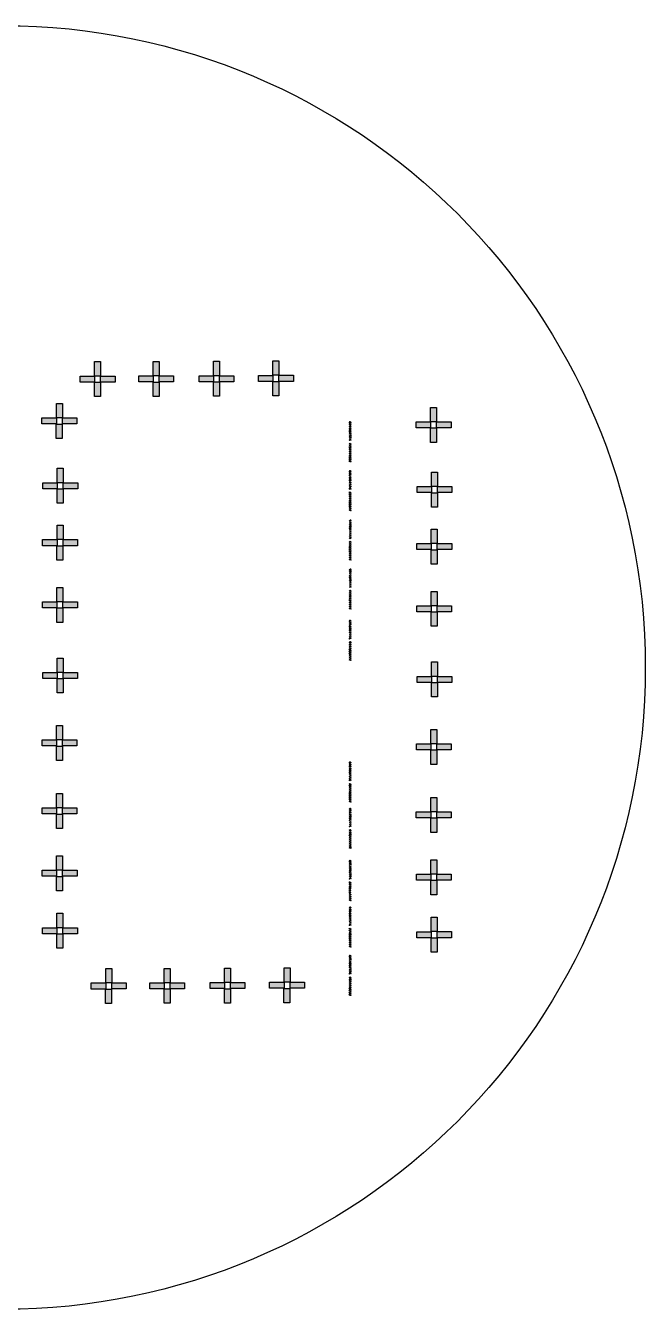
# Model space of a CAD drawing. Header units: inches. Extents: x 14.9 to 91.1, y 19.1 to 95.3.
# Drawn here: x 54.3 to 91.1, y 19.1 to 95.3 of the extents above; entities that cross this region are included whole.
import ezdxf

# ---------------------------------------------------------------- set-up
doc = ezdxf.new("R2010")
doc.units = ezdxf.units.IN
doc.header["$MEASUREMENT"] = 0

msp = doc.modelspace()

# ---------------------------------------------------------------- hatches: boundary and pattern name
h = msp.add_hatch(color=5)
h.dxf.hatch_style = 1
h.paths.add_polyline_path([(56.449, 72.875), (56.092, 72.875), (56.092, 72.019), (56.449, 72.019)])
h.paths.add_polyline_path([(57.305, 72.019), (56.449, 72.019), (56.449, 71.661), (57.305, 71.661)])
h.paths.add_polyline_path([(56.093, 72.018), (55.237, 72.018), (55.237, 71.66), (56.093, 71.66)])
h.paths.add_polyline_path([(56.447, 71.655), (56.09, 71.655), (56.09, 70.799), (56.447, 70.799)])
h.paths.add_polyline_path([(56.506, 69.032), (56.148, 69.032), (56.148, 68.176), (56.506, 68.176)])
h.paths.add_polyline_path([(56.149, 68.175), (55.293, 68.175), (55.293, 67.817), (56.149, 67.817)])
h.paths.add_polyline_path([(56.503, 67.812), (56.146, 67.812), (56.146, 66.956), (56.503, 66.956)])
h.paths.add_polyline_path([(57.361, 68.176), (56.505, 68.176), (56.505, 67.818), (57.361, 67.818)])
h.paths.add_polyline_path([(56.488, 65.65), (56.131, 65.65), (56.131, 64.794), (56.488, 64.794)])
h.paths.add_polyline_path([(56.132, 64.793), (55.276, 64.793), (55.276, 64.435), (56.132, 64.435)])
h.paths.add_polyline_path([(56.486, 64.429), (56.128, 64.429), (56.128, 63.574), (56.486, 63.574)])
h.paths.add_polyline_path([(57.344, 64.794), (56.488, 64.794), (56.488, 64.436), (57.344, 64.436)])
h.paths.add_polyline_path([(56.484, 61.958), (56.127, 61.958), (56.127, 61.102), (56.484, 61.102)])
h.paths.add_polyline_path([(56.128, 61.101), (55.272, 61.101), (55.272, 60.744), (56.128, 60.744)])
h.paths.add_polyline_path([(56.482, 60.738), (56.124, 60.738), (56.124, 59.882), (56.482, 59.882)])
h.paths.add_polyline_path([(57.34, 61.102), (56.484, 61.102), (56.484, 60.745), (57.34, 60.745)])
h.paths.add_polyline_path([(56.499, 57.767), (56.142, 57.767), (56.142, 56.911), (56.499, 56.911)])
h.paths.add_polyline_path([(56.143, 56.91), (55.287, 56.91), (55.287, 56.553), (56.143, 56.553)])
h.paths.add_polyline_path([(56.497, 56.547), (56.139, 56.547), (56.139, 55.691), (56.497, 55.691)])
h.paths.add_polyline_path([(57.355, 56.911), (56.499, 56.911), (56.499, 56.554), (57.355, 56.554)])
h.paths.add_polyline_path([(56.458, 53.763), (56.101, 53.763), (56.101, 52.907), (56.458, 52.907)])
h.paths.add_polyline_path([(56.102, 52.906), (55.246, 52.906), (55.246, 52.549), (56.102, 52.549)])
h.paths.add_polyline_path([(56.456, 52.543), (56.098, 52.543), (56.098, 51.687), (56.456, 51.687)])
h.paths.add_polyline_path([(57.314, 52.907), (56.458, 52.907), (56.458, 52.55), (57.314, 52.55)])
h.paths.add_polyline_path([(56.457, 49.725), (56.099, 49.725), (56.099, 48.869), (56.457, 48.869)])
h.paths.add_polyline_path([(56.101, 48.868), (55.245, 48.868), (55.245, 48.51), (56.101, 48.51)])
h.paths.add_polyline_path([(56.455, 48.505), (56.097, 48.505), (56.097, 47.649), (56.455, 47.649)])
h.paths.add_polyline_path([(57.312, 48.869), (56.457, 48.869), (56.457, 48.512), (57.312, 48.512)])
h.paths.add_polyline_path([(56.464, 46.027), (56.106, 46.027), (56.106, 45.171), (56.464, 45.171)])
h.paths.add_polyline_path([(56.107, 45.17), (55.252, 45.17), (55.252, 44.812), (56.107, 44.812)])
h.paths.add_polyline_path([(56.461, 44.807), (56.104, 44.807), (56.104, 43.951), (56.461, 43.951)])
h.paths.add_polyline_path([(57.319, 45.171), (56.463, 45.171), (56.463, 44.813), (57.319, 44.813)])
h.paths.add_polyline_path([(56.484, 42.612), (56.127, 42.612), (56.127, 41.756), (56.484, 41.756)])
h.paths.add_polyline_path([(56.128, 41.755), (55.272, 41.755), (55.272, 41.398), (56.128, 41.398)])
h.paths.add_polyline_path([(56.482, 41.392), (56.125, 41.392), (56.125, 40.536), (56.482, 40.536)])
h.paths.add_polyline_path([(57.34, 41.756), (56.484, 41.756), (56.484, 41.399), (57.34, 41.399)])
h.paths.add_polyline_path([(59.377, 39.334), (59.02, 39.334), (59.02, 38.478), (59.377, 38.478)])
h.paths.add_polyline_path([(59.021, 38.477), (58.165, 38.477), (58.165, 38.119), (59.021, 38.119)])
h.paths.add_polyline_path([(59.375, 38.114), (59.017, 38.114), (59.017, 37.258), (59.375, 37.258)])
h.paths.add_polyline_path([(60.232, 38.478), (59.377, 38.478), (59.377, 38.121), (60.232, 38.121)])
h.paths.add_polyline_path([(62.853, 39.345), (62.496, 39.345), (62.496, 38.49), (62.853, 38.49)])
h.paths.add_polyline_path([(62.497, 38.488), (61.641, 38.488), (61.641, 38.131), (62.497, 38.131)])
h.paths.add_polyline_path([(62.851, 38.125), (62.493, 38.125), (62.493, 37.269), (62.851, 37.269)])
h.paths.add_polyline_path([(63.709, 38.489), (62.853, 38.489), (62.853, 38.132), (63.709, 38.132)])
h.paths.add_polyline_path([(66.435, 39.356), (66.078, 39.356), (66.078, 38.5), (66.435, 38.5)])
h.paths.add_polyline_path([(66.433, 38.136), (66.075, 38.136), (66.075, 37.28), (66.433, 37.28)])
h.paths.add_polyline_path([(67.291, 38.5), (66.435, 38.5), (66.435, 38.143), (67.291, 38.143)])
h.paths.add_polyline_path([(66.079, 38.499), (65.223, 38.499), (65.223, 38.142), (66.079, 38.142)])
h.paths.add_polyline_path([(69.964, 39.378), (69.607, 39.378), (69.607, 38.522), (69.964, 38.522)])
h.paths.add_polyline_path([(69.608, 38.521), (68.752, 38.521), (68.752, 38.164), (69.608, 38.164)])
h.paths.add_polyline_path([(69.962, 38.158), (69.604, 38.158), (69.604, 37.302), (69.962, 37.302)])
h.paths.add_polyline_path([(70.82, 38.522), (69.964, 38.522), (69.964, 38.165), (70.82, 38.165)])
h.paths.add_polyline_path([(78.701, 42.379), (78.344, 42.379), (78.344, 41.523), (78.701, 41.523)])
h.paths.add_polyline_path([(78.345, 41.522), (77.489, 41.522), (77.489, 41.165), (78.345, 41.165)])
h.paths.add_polyline_path([(78.699, 41.159), (78.342, 41.159), (78.342, 40.303), (78.699, 40.303)])
h.paths.add_polyline_path([(79.557, 41.523), (78.701, 41.523), (78.701, 41.166), (79.557, 41.166)])
h.paths.add_polyline_path([(78.681, 45.794), (78.323, 45.794), (78.323, 44.938), (78.681, 44.938)])
h.paths.add_polyline_path([(78.678, 44.574), (78.321, 44.574), (78.321, 43.718), (78.678, 43.718)])
h.paths.add_polyline_path([(79.536, 44.938), (78.68, 44.938), (78.68, 44.581), (79.536, 44.581)])
h.paths.add_polyline_path([(78.324, 44.937), (77.469, 44.937), (77.469, 44.579), (78.324, 44.579)])
h.paths.add_polyline_path([(78.674, 49.492), (78.316, 49.492), (78.316, 48.636), (78.674, 48.636)])
h.paths.add_polyline_path([(78.672, 48.272), (78.314, 48.272), (78.314, 47.416), (78.672, 47.416)])
h.paths.add_polyline_path([(78.318, 48.635), (77.462, 48.635), (77.462, 48.278), (78.318, 48.278)])
h.paths.add_polyline_path([(79.529, 48.636), (78.674, 48.636), (78.674, 48.279), (79.529, 48.279)])
h.paths.add_polyline_path([(78.675, 53.53), (78.318, 53.53), (78.318, 52.674), (78.675, 52.674)])
h.paths.add_polyline_path([(78.673, 52.31), (78.315, 52.31), (78.315, 51.454), (78.673, 51.454)])
h.paths.add_polyline_path([(78.319, 52.673), (77.463, 52.673), (77.463, 52.316), (78.319, 52.316)])
h.paths.add_polyline_path([(79.531, 52.674), (78.675, 52.674), (78.675, 52.317), (79.531, 52.317)])
h.paths.add_polyline_path([(78.716, 57.534), (78.359, 57.534), (78.359, 56.678), (78.716, 56.678)])
h.paths.add_polyline_path([(78.714, 56.314), (78.356, 56.314), (78.356, 55.458), (78.714, 55.458)])
h.paths.add_polyline_path([(78.36, 56.677), (77.504, 56.677), (77.504, 56.32), (78.36, 56.32)])
h.paths.add_polyline_path([(79.572, 56.678), (78.716, 56.678), (78.716, 56.321), (79.572, 56.321)])
h.paths.add_polyline_path([(78.701, 61.725), (78.344, 61.725), (78.344, 60.869), (78.701, 60.869)])
h.paths.add_polyline_path([(78.699, 60.505), (78.341, 60.505), (78.341, 59.649), (78.699, 59.649)])
h.paths.add_polyline_path([(78.345, 60.868), (77.489, 60.868), (77.489, 60.511), (78.345, 60.511)])
h.paths.add_polyline_path([(79.557, 60.869), (78.701, 60.869), (78.701, 60.512), (79.557, 60.512)])
h.paths.add_polyline_path([(78.705, 65.417), (78.348, 65.417), (78.348, 64.561), (78.705, 64.561)])
h.paths.add_polyline_path([(78.703, 64.197), (78.345, 64.197), (78.345, 63.341), (78.703, 63.341)])
h.paths.add_polyline_path([(78.349, 64.56), (77.493, 64.56), (77.493, 64.202), (78.349, 64.202)])
h.paths.add_polyline_path([(79.561, 64.561), (78.705, 64.561), (78.705, 64.203), (79.561, 64.203)])
h.paths.add_polyline_path([(78.723, 68.799), (78.365, 68.799), (78.365, 67.943), (78.723, 67.943)])
h.paths.add_polyline_path([(78.366, 67.942), (77.51, 67.942), (77.51, 67.584), (78.366, 67.584)])
h.paths.add_polyline_path([(78.72, 67.579), (78.363, 67.579), (78.363, 66.723), (78.72, 66.723)])
h.paths.add_polyline_path([(79.578, 67.943), (78.722, 67.943), (78.722, 67.585), (79.578, 67.585)])
h.paths.add_polyline_path([(78.666, 72.642), (78.309, 72.642), (78.309, 71.786), (78.666, 71.786)])
h.paths.add_polyline_path([(78.31, 71.785), (77.454, 71.785), (77.454, 71.427), (78.31, 71.427)])
h.paths.add_polyline_path([(78.664, 71.422), (78.307, 71.422), (78.307, 70.566), (78.664, 70.566)])
h.paths.add_polyline_path([(79.522, 71.786), (78.666, 71.786), (78.666, 71.429), (79.522, 71.429)])
h.paths.add_polyline_path([(69.309, 75.404), (68.952, 75.404), (68.952, 74.548), (69.309, 74.548)])
h.paths.add_polyline_path([(68.953, 74.547), (68.097, 74.547), (68.097, 74.189), (68.953, 74.189)])
h.paths.add_polyline_path([(69.307, 74.184), (68.949, 74.184), (68.949, 73.328), (69.307, 73.328)])
h.paths.add_polyline_path([(70.165, 74.548), (69.309, 74.548), (69.309, 74.191), (70.165, 74.191)])
h.paths.add_polyline_path([(65.78, 75.382), (65.423, 75.382), (65.423, 74.526), (65.78, 74.526)])
h.paths.add_polyline_path([(65.424, 74.525), (64.568, 74.525), (64.568, 74.167), (65.424, 74.167)])
h.paths.add_polyline_path([(65.778, 74.162), (65.42, 74.162), (65.42, 73.306), (65.778, 73.306)])
h.paths.add_polyline_path([(66.636, 74.526), (65.78, 74.526), (65.78, 74.169), (66.636, 74.169)])
h.paths.add_polyline_path([(62.198, 75.371), (61.841, 75.371), (61.841, 74.515), (62.198, 74.515)])
h.paths.add_polyline_path([(61.842, 74.514), (60.986, 74.514), (60.986, 74.157), (61.842, 74.157)])
h.paths.add_polyline_path([(62.196, 74.151), (61.838, 74.151), (61.838, 73.295), (62.196, 73.295)])
h.paths.add_polyline_path([(63.054, 74.515), (62.198, 74.515), (62.198, 74.158), (63.054, 74.158)])
h.paths.add_polyline_path([(58.722, 75.36), (58.365, 75.36), (58.365, 74.504), (58.722, 74.504)])
h.paths.add_polyline_path([(58.366, 74.503), (57.51, 74.503), (57.51, 74.145), (58.366, 74.145)])
h.paths.add_polyline_path([(58.72, 74.14), (58.362, 74.14), (58.362, 73.284), (58.72, 73.284)])
h.paths.add_polyline_path([(59.578, 74.504), (58.722, 74.504), (58.722, 74.146), (59.578, 74.146)])

# ---------------------------------------------------------------- linework, layer by layer
for points in [[(58.365, 75.36), (58.722, 75.36), (58.722, 74.504), (58.365, 74.504)], [(61.841, 75.371), (62.198, 75.371), (62.198, 74.515), (61.841, 74.515)], [(65.423, 75.382), (65.78, 75.382), (65.78, 74.526), (65.423, 74.526)], [(68.952, 75.404), (69.309, 75.404), (69.309, 74.548), (68.952, 74.548)], [(57.51, 74.145), (57.51, 74.503), (58.366, 74.503), (58.366, 74.145)], [(58.362, 74.14), (58.72, 74.14), (58.72, 73.284), (58.362, 73.284)], [(58.722, 74.146), (58.722, 74.504), (59.578, 74.504), (59.578, 74.146)], [(60.986, 74.157), (60.986, 74.514), (61.842, 74.514), (61.842, 74.157)], [(61.838, 74.151), (62.196, 74.151), (62.196, 73.295), (61.838, 73.295)], [(62.198, 74.158), (62.198, 74.515), (63.054, 74.515), (63.054, 74.158)], [(64.568, 74.167), (64.568, 74.525), (65.424, 74.525), (65.424, 74.167)], [(65.42, 74.162), (65.778, 74.162), (65.778, 73.306), (65.42, 73.306)], [(65.78, 74.169), (65.78, 74.526), (66.636, 74.526), (66.636, 74.169)], [(68.097, 74.189), (68.097, 74.547), (68.953, 74.547), (68.953, 74.189)], [(68.949, 74.184), (69.307, 74.184), (69.307, 73.328), (68.949, 73.328)], [(69.309, 74.191), (69.309, 74.548), (70.165, 74.548), (70.165, 74.191)], [(56.092, 72.875), (56.449, 72.875), (56.449, 72.019), (56.092, 72.019)], [(78.309, 72.642), (78.666, 72.642), (78.666, 71.786), (78.309, 71.786)], [(55.237, 71.66), (55.237, 72.018), (56.093, 72.018), (56.093, 71.66)], [(56.09, 71.655), (56.447, 71.655), (56.447, 70.799), (56.09, 70.799)], [(56.449, 71.661), (56.449, 72.019), (57.305, 72.019), (57.305, 71.661)], [(73.477, 71.73), (73.54, 71.798), (73.56, 71.779), (73.497, 71.711)], [(73.48, 71.621), (73.543, 71.688), (73.563, 71.67), (73.5, 71.602)], [(73.54, 71.798), (73.586, 71.754), (73.568, 71.735), (73.522, 71.778)], [(73.543, 71.688), (73.589, 71.645), (73.571, 71.625), (73.525, 71.669)], [(77.454, 71.427), (77.454, 71.785), (78.31, 71.785), (78.31, 71.427)], [(78.666, 71.429), (78.666, 71.786), (79.522, 71.786), (79.522, 71.429)], [(73.478, 71.388), (73.541, 71.456), (73.561, 71.437), (73.498, 71.369)], [(73.479, 71.282), (73.543, 71.349), (73.563, 71.331), (73.499, 71.263)], [(73.479, 71.282), (73.543, 71.349), (73.563, 71.331), (73.499, 71.263)], [(73.48, 71.179), (73.543, 71.246), (73.563, 71.228), (73.5, 71.16)], [(73.48, 71.067), (73.543, 71.135), (73.563, 71.116), (73.5, 71.049)], [(73.481, 71.511), (73.544, 71.579), (73.564, 71.56), (73.501, 71.493)], [(73.484, 70.94), (73.547, 71.008), (73.567, 70.989), (73.504, 70.922)], [(73.485, 70.82), (73.548, 70.888), (73.568, 70.869), (73.505, 70.801)], [(73.541, 71.456), (73.588, 71.412), (73.569, 71.393), (73.523, 71.436)], [(73.543, 71.349), (73.589, 71.306), (73.571, 71.286), (73.524, 71.33)], [(73.543, 71.246), (73.59, 71.203), (73.571, 71.183), (73.525, 71.227)], [(73.543, 71.135), (73.589, 71.092), (73.571, 71.072), (73.525, 71.116)], [(73.544, 71.579), (73.591, 71.536), (73.572, 71.516), (73.526, 71.559)], [(73.547, 71.008), (73.594, 70.965), (73.575, 70.945), (73.529, 70.989)], [(73.548, 70.888), (73.595, 70.844), (73.576, 70.825), (73.53, 70.868)], [(78.307, 71.422), (78.664, 71.422), (78.664, 70.566), (78.307, 70.566)], [(73.474, 70.14), (73.519, 70.188), (73.539, 70.169), (73.494, 70.121)], [(73.479, 70.479), (73.524, 70.527), (73.544, 70.508), (73.499, 70.46)], [(73.479, 70.363), (73.524, 70.411), (73.544, 70.393), (73.499, 70.345)], [(73.479, 70.253), (73.524, 70.301), (73.544, 70.283), (73.499, 70.234)], [(73.48, 70.699), (73.543, 70.767), (73.563, 70.748), (73.5, 70.681)], [(73.519, 70.188), (73.586, 70.125), (73.568, 70.106), (73.501, 70.168)], [(73.524, 70.301), (73.59, 70.239), (73.572, 70.219), (73.505, 70.282)], [(73.524, 70.527), (73.591, 70.465), (73.572, 70.445), (73.506, 70.507)], [(73.524, 70.411), (73.591, 70.349), (73.573, 70.329), (73.506, 70.392)], [(73.543, 70.767), (73.589, 70.724), (73.571, 70.704), (73.525, 70.747)], [(73.474, 70.023), (73.519, 70.071), (73.539, 70.052), (73.494, 70.004)], [(73.474, 69.905), (73.519, 69.953), (73.539, 69.935), (73.494, 69.887)], [(73.476, 69.79), (73.521, 69.838), (73.541, 69.819), (73.496, 69.771)], [(73.476, 69.674), (73.521, 69.722), (73.541, 69.703), (73.496, 69.655)], [(73.477, 69.44), (73.522, 69.488), (73.542, 69.469), (73.497, 69.421)], [(73.478, 69.557), (73.523, 69.605), (73.543, 69.586), (73.498, 69.538)], [(73.519, 70.071), (73.586, 70.008), (73.568, 69.989), (73.501, 70.051)], [(73.519, 69.953), (73.586, 69.891), (73.567, 69.872), (73.501, 69.934)], [(73.521, 69.838), (73.588, 69.775), (73.57, 69.756), (73.503, 69.818)], [(73.521, 69.722), (73.588, 69.659), (73.57, 69.64), (73.503, 69.702)], [(73.523, 69.605), (73.589, 69.543), (73.571, 69.523), (73.504, 69.586)], [(73.522, 69.488), (73.589, 69.425), (73.57, 69.406), (73.504, 69.468)], [(56.148, 69.032), (56.506, 69.032), (56.506, 68.176), (56.148, 68.176)], [(73.477, 68.825), (73.54, 68.893), (73.56, 68.875), (73.497, 68.807)], [(73.48, 68.716), (73.543, 68.784), (73.563, 68.765), (73.5, 68.698)], [(73.481, 68.607), (73.544, 68.675), (73.564, 68.656), (73.501, 68.588)], [(73.54, 68.893), (73.587, 68.85), (73.568, 68.83), (73.522, 68.874)], [(73.543, 68.784), (73.59, 68.741), (73.571, 68.721), (73.525, 68.764)], [(73.544, 68.675), (73.591, 68.631), (73.572, 68.612), (73.526, 68.655)], [(78.365, 68.799), (78.723, 68.799), (78.723, 67.943), (78.365, 67.943)], [(55.293, 67.817), (55.293, 68.175), (56.149, 68.175), (56.149, 67.817)], [(56.505, 67.818), (56.505, 68.176), (57.361, 68.176), (57.361, 67.818)], [(73.478, 68.483), (73.541, 68.551), (73.561, 68.533), (73.498, 68.465)], [(73.479, 68.377), (73.543, 68.445), (73.563, 68.426), (73.499, 68.359)], [(73.479, 68.377), (73.543, 68.445), (73.563, 68.426), (73.499, 68.359)], [(73.48, 68.274), (73.544, 68.342), (73.564, 68.323), (73.5, 68.256)], [(73.48, 68.163), (73.543, 68.231), (73.563, 68.212), (73.5, 68.144)], [(73.48, 67.795), (73.543, 67.863), (73.563, 67.844), (73.5, 67.776)], [(73.484, 68.036), (73.547, 68.104), (73.567, 68.085), (73.504, 68.017)], [(73.485, 67.916), (73.549, 67.984), (73.569, 67.965), (73.505, 67.897)], [(73.541, 68.551), (73.588, 68.508), (73.569, 68.488), (73.523, 68.532)], [(73.543, 68.445), (73.589, 68.402), (73.571, 68.382), (73.524, 68.425)], [(73.544, 68.342), (73.59, 68.299), (73.572, 68.279), (73.525, 68.322)], [(73.543, 68.231), (73.59, 68.187), (73.571, 68.168), (73.525, 68.211)], [(73.543, 67.863), (73.59, 67.819), (73.571, 67.8), (73.525, 67.843)], [(73.547, 68.104), (73.594, 68.06), (73.575, 68.041), (73.529, 68.084)], [(73.549, 67.984), (73.595, 67.94), (73.577, 67.921), (73.53, 67.964)], [(77.51, 67.584), (77.51, 67.942), (78.366, 67.942), (78.366, 67.584)], [(78.722, 67.585), (78.722, 67.943), (79.578, 67.943), (79.578, 67.585)], [(56.146, 67.812), (56.503, 67.812), (56.503, 66.956), (56.146, 66.956)], [(73.474, 67.235), (73.52, 67.283), (73.539, 67.265), (73.494, 67.217)], [(73.475, 67.118), (73.52, 67.166), (73.54, 67.148), (73.495, 67.1)], [(73.479, 67.575), (73.524, 67.623), (73.544, 67.604), (73.499, 67.556)], [(73.479, 67.459), (73.524, 67.507), (73.544, 67.488), (73.499, 67.44)], [(73.479, 67.349), (73.524, 67.397), (73.544, 67.378), (73.499, 67.33)], [(73.52, 67.283), (73.586, 67.221), (73.568, 67.202), (73.501, 67.264)], [(73.52, 67.166), (73.586, 67.104), (73.568, 67.084), (73.501, 67.147)], [(73.524, 67.623), (73.591, 67.56), (73.573, 67.541), (73.506, 67.603)], [(73.524, 67.507), (73.591, 67.445), (73.573, 67.425), (73.506, 67.487)], [(73.524, 67.397), (73.591, 67.335), (73.572, 67.315), (73.506, 67.377)], [(78.363, 67.579), (78.72, 67.579), (78.72, 66.723), (78.363, 66.723)], [(73.474, 67.001), (73.519, 67.049), (73.539, 67.03), (73.494, 66.982)], [(73.476, 66.885), (73.521, 66.933), (73.541, 66.915), (73.496, 66.867)], [(73.477, 66.769), (73.522, 66.817), (73.542, 66.799), (73.497, 66.751)], [(73.477, 66.535), (73.522, 66.584), (73.542, 66.565), (73.497, 66.517)], [(73.478, 66.653), (73.523, 66.701), (73.543, 66.682), (73.498, 66.634)], [(73.519, 67.049), (73.586, 66.987), (73.567, 66.967), (73.501, 67.03)], [(73.521, 66.933), (73.588, 66.871), (73.57, 66.851), (73.503, 66.914)], [(73.522, 66.817), (73.588, 66.755), (73.57, 66.735), (73.503, 66.798)], [(73.523, 66.701), (73.589, 66.638), (73.571, 66.619), (73.504, 66.681)], [(73.522, 66.584), (73.589, 66.521), (73.571, 66.502), (73.504, 66.564)], [(56.131, 65.65), (56.488, 65.65), (56.488, 64.794), (56.131, 64.794)], [(73.482, 65.9), (73.545, 65.968), (73.565, 65.949), (73.502, 65.881)], [(73.483, 65.558), (73.546, 65.626), (73.566, 65.607), (73.503, 65.539)], [(73.485, 65.791), (73.548, 65.859), (73.568, 65.84), (73.505, 65.772)], [(73.486, 65.681), (73.549, 65.749), (73.569, 65.731), (73.506, 65.663)], [(73.545, 65.968), (73.591, 65.924), (73.573, 65.905), (73.527, 65.948)], [(73.546, 65.626), (73.593, 65.582), (73.574, 65.563), (73.528, 65.606)], [(73.548, 65.859), (73.594, 65.815), (73.576, 65.796), (73.53, 65.839)], [(73.549, 65.749), (73.596, 65.706), (73.577, 65.686), (73.531, 65.73)], [(55.276, 64.435), (55.276, 64.793), (56.132, 64.793), (56.132, 64.435)], [(56.488, 64.436), (56.488, 64.794), (57.344, 64.794), (57.344, 64.436)], [(73.484, 65.452), (73.548, 65.52), (73.568, 65.501), (73.504, 65.433)], [(73.484, 65.452), (73.548, 65.52), (73.568, 65.501), (73.504, 65.433)], [(73.485, 65.349), (73.548, 65.417), (73.568, 65.398), (73.505, 65.33)], [(73.485, 65.238), (73.548, 65.305), (73.568, 65.287), (73.505, 65.219)], [(73.485, 64.869), (73.548, 64.937), (73.568, 64.919), (73.505, 64.851)], [(73.489, 65.111), (73.552, 65.178), (73.572, 65.16), (73.509, 65.092)], [(73.49, 64.99), (73.553, 65.058), (73.573, 65.04), (73.51, 64.972)], [(73.548, 65.52), (73.594, 65.476), (73.576, 65.457), (73.529, 65.5)], [(73.548, 65.417), (73.595, 65.373), (73.577, 65.354), (73.53, 65.397)], [(73.548, 65.305), (73.594, 65.262), (73.576, 65.242), (73.53, 65.286)], [(73.548, 64.937), (73.594, 64.894), (73.576, 64.874), (73.53, 64.918)], [(73.552, 65.178), (73.599, 65.135), (73.58, 65.115), (73.534, 65.159)], [(73.553, 65.058), (73.6, 65.015), (73.582, 64.995), (73.535, 65.039)], [(78.348, 65.417), (78.705, 65.417), (78.705, 64.561), (78.348, 64.561)], [(56.128, 64.429), (56.486, 64.429), (56.486, 63.574), (56.128, 63.574)], [(73.479, 64.31), (73.524, 64.358), (73.544, 64.339), (73.499, 64.291)], [(73.479, 64.193), (73.524, 64.241), (73.544, 64.222), (73.499, 64.174)], [(73.479, 64.076), (73.524, 64.124), (73.544, 64.105), (73.499, 64.057)], [(73.484, 64.649), (73.529, 64.697), (73.549, 64.679), (73.504, 64.631)], [(73.484, 64.534), (73.529, 64.582), (73.549, 64.563), (73.504, 64.515)], [(73.484, 64.423), (73.529, 64.472), (73.549, 64.453), (73.504, 64.405)], [(73.524, 64.358), (73.591, 64.296), (73.573, 64.276), (73.506, 64.339)], [(73.524, 64.241), (73.591, 64.179), (73.573, 64.159), (73.506, 64.221)], [(73.524, 64.124), (73.591, 64.061), (73.572, 64.042), (73.506, 64.104)], [(73.529, 64.472), (73.595, 64.409), (73.577, 64.39), (73.51, 64.452)], [(73.529, 64.697), (73.596, 64.635), (73.577, 64.615), (73.511, 64.678)], [(73.529, 64.582), (73.596, 64.519), (73.578, 64.5), (73.511, 64.562)], [(77.493, 64.202), (77.493, 64.56), (78.349, 64.56), (78.349, 64.202)], [(78.345, 64.197), (78.703, 64.197), (78.703, 63.341), (78.345, 63.341)], [(78.705, 64.203), (78.705, 64.561), (79.561, 64.561), (79.561, 64.203)], [(73.481, 63.96), (73.526, 64.008), (73.546, 63.989), (73.501, 63.941)], [(73.481, 63.844), (73.527, 63.892), (73.546, 63.873), (73.501, 63.825)], [(73.482, 63.61), (73.527, 63.658), (73.547, 63.639), (73.502, 63.591)], [(73.483, 63.727), (73.528, 63.775), (73.548, 63.757), (73.503, 63.709)], [(73.526, 64.008), (73.593, 63.946), (73.575, 63.926), (73.508, 63.988)], [(73.527, 63.892), (73.593, 63.83), (73.575, 63.81), (73.508, 63.872)], [(73.528, 63.775), (73.594, 63.713), (73.576, 63.693), (73.509, 63.756)], [(73.527, 63.658), (73.594, 63.596), (73.575, 63.576), (73.509, 63.639)], [(73.482, 62.996), (73.545, 63.064), (73.565, 63.045), (73.502, 62.977)], [(73.483, 62.654), (73.546, 62.722), (73.566, 62.703), (73.503, 62.635)], [(73.484, 62.547), (73.548, 62.615), (73.568, 62.597), (73.504, 62.529)], [(73.484, 62.547), (73.548, 62.615), (73.568, 62.597), (73.504, 62.529)], [(73.485, 62.886), (73.548, 62.954), (73.568, 62.936), (73.505, 62.868)], [(73.485, 62.445), (73.549, 62.512), (73.569, 62.494), (73.505, 62.426)], [(73.486, 62.777), (73.549, 62.845), (73.569, 62.826), (73.506, 62.758)], [(73.545, 63.064), (73.592, 63.02), (73.573, 63.001), (73.527, 63.044)], [(73.546, 62.722), (73.593, 62.678), (73.574, 62.659), (73.528, 62.702)], [(73.548, 62.615), (73.594, 62.572), (73.576, 62.552), (73.529, 62.596)], [(73.548, 62.954), (73.595, 62.911), (73.576, 62.891), (73.53, 62.935)], [(73.549, 62.512), (73.595, 62.469), (73.577, 62.449), (73.53, 62.493)], [(73.549, 62.845), (73.596, 62.801), (73.577, 62.782), (73.531, 62.825)], [(56.127, 61.958), (56.484, 61.958), (56.484, 61.102), (56.127, 61.102)], [(73.484, 61.745), (73.529, 61.793), (73.549, 61.774), (73.504, 61.726)], [(73.485, 62.333), (73.548, 62.401), (73.568, 62.382), (73.505, 62.315)], [(73.485, 61.965), (73.548, 62.033), (73.568, 62.014), (73.505, 61.946)], [(73.489, 62.206), (73.552, 62.274), (73.572, 62.255), (73.509, 62.188)], [(73.49, 62.086), (73.554, 62.154), (73.574, 62.135), (73.51, 62.067)], [(73.529, 61.793), (73.596, 61.731), (73.578, 61.711), (73.511, 61.773)], [(73.548, 62.401), (73.595, 62.358), (73.576, 62.338), (73.53, 62.382)], [(73.548, 62.033), (73.595, 61.989), (73.576, 61.97), (73.53, 62.013)], [(73.552, 62.274), (73.599, 62.231), (73.58, 62.211), (73.534, 62.254)], [(73.554, 62.154), (73.6, 62.11), (73.582, 62.091), (73.535, 62.134)], [(78.344, 61.725), (78.701, 61.725), (78.701, 60.869), (78.344, 60.869)], [(55.272, 60.744), (55.272, 61.101), (56.128, 61.101), (56.128, 60.744)], [(56.484, 60.745), (56.484, 61.102), (57.34, 61.102), (57.34, 60.745)], [(73.479, 61.171), (73.524, 61.219), (73.544, 61.201), (73.499, 61.153)], [(73.48, 61.406), (73.525, 61.454), (73.544, 61.435), (73.499, 61.387)], [(73.48, 61.289), (73.525, 61.337), (73.545, 61.318), (73.5, 61.27)], [(73.481, 61.056), (73.526, 61.104), (73.546, 61.085), (73.501, 61.037)], [(73.482, 60.94), (73.527, 60.988), (73.547, 60.969), (73.502, 60.921)], [(73.484, 61.629), (73.529, 61.677), (73.549, 61.659), (73.504, 61.611)], [(73.484, 61.519), (73.529, 61.567), (73.549, 61.549), (73.504, 61.5)], [(73.525, 61.454), (73.591, 61.391), (73.573, 61.372), (73.506, 61.434)], [(73.525, 61.337), (73.591, 61.274), (73.573, 61.255), (73.506, 61.317)], [(73.524, 61.219), (73.591, 61.157), (73.572, 61.137), (73.506, 61.2)], [(73.526, 61.104), (73.593, 61.041), (73.575, 61.022), (73.508, 61.084)], [(73.527, 60.988), (73.593, 60.925), (73.575, 60.906), (73.508, 60.968)], [(73.529, 61.677), (73.596, 61.615), (73.578, 61.595), (73.511, 61.658)], [(73.529, 61.567), (73.596, 61.505), (73.577, 61.485), (73.511, 61.548)], [(56.124, 60.738), (56.482, 60.738), (56.482, 59.882), (56.124, 59.882)], [(73.482, 60.706), (73.527, 60.754), (73.547, 60.735), (73.502, 60.687)], [(73.483, 60.823), (73.528, 60.871), (73.548, 60.852), (73.503, 60.804)], [(73.528, 60.871), (73.594, 60.809), (73.576, 60.789), (73.509, 60.851)], [(73.527, 60.754), (73.594, 60.691), (73.576, 60.672), (73.509, 60.734)], [(77.489, 60.511), (77.489, 60.868), (78.345, 60.868), (78.345, 60.511)], [(78.341, 60.505), (78.699, 60.505), (78.699, 59.649), (78.341, 59.649)], [(78.701, 60.512), (78.701, 60.869), (79.557, 60.869), (79.557, 60.512)], [(73.478, 59.943), (73.541, 60.011), (73.561, 59.993), (73.497, 59.925)], [(73.479, 59.601), (73.542, 59.669), (73.562, 59.651), (73.499, 59.583)], [(73.48, 59.495), (73.543, 59.563), (73.563, 59.544), (73.5, 59.477)], [(73.48, 59.495), (73.543, 59.563), (73.563, 59.544), (73.5, 59.477)], [(73.481, 59.834), (73.544, 59.902), (73.564, 59.883), (73.501, 59.816)], [(73.481, 59.392), (73.544, 59.46), (73.564, 59.441), (73.501, 59.374)], [(73.482, 59.725), (73.545, 59.793), (73.565, 59.774), (73.502, 59.706)], [(73.541, 60.011), (73.587, 59.968), (73.569, 59.948), (73.523, 59.992)], [(73.542, 59.669), (73.588, 59.626), (73.57, 59.606), (73.524, 59.65)], [(73.543, 59.563), (73.59, 59.52), (73.572, 59.5), (73.525, 59.543)], [(73.544, 59.902), (73.59, 59.859), (73.572, 59.839), (73.526, 59.882)], [(73.544, 59.46), (73.591, 59.417), (73.572, 59.397), (73.526, 59.44)], [(73.545, 59.793), (73.591, 59.749), (73.573, 59.73), (73.527, 59.773)], [(73.48, 58.693), (73.525, 58.741), (73.545, 58.722), (73.5, 58.674)], [(73.481, 59.281), (73.544, 59.349), (73.564, 59.33), (73.501, 59.262)], [(73.481, 58.913), (73.544, 58.981), (73.564, 58.962), (73.501, 58.894)], [(73.485, 59.154), (73.548, 59.222), (73.568, 59.203), (73.505, 59.135)], [(73.486, 59.034), (73.549, 59.102), (73.569, 59.083), (73.506, 59.015)], [(73.525, 58.741), (73.592, 58.678), (73.573, 58.659), (73.507, 58.721)], [(73.544, 59.349), (73.59, 59.305), (73.572, 59.286), (73.526, 59.329)], [(73.544, 58.981), (73.59, 58.937), (73.572, 58.918), (73.526, 58.961)], [(73.548, 59.222), (73.595, 59.178), (73.576, 59.159), (73.53, 59.202)], [(73.549, 59.102), (73.596, 59.058), (73.577, 59.039), (73.531, 59.082)], [(73.475, 58.353), (73.52, 58.401), (73.54, 58.383), (73.495, 58.335)], [(73.475, 58.236), (73.52, 58.284), (73.54, 58.266), (73.495, 58.218)], [(73.475, 58.119), (73.52, 58.167), (73.54, 58.148), (73.495, 58.1)], [(73.477, 58.003), (73.522, 58.051), (73.542, 58.033), (73.497, 57.985)], [(73.477, 57.887), (73.522, 57.935), (73.542, 57.917), (73.497, 57.869)], [(73.48, 58.577), (73.525, 58.625), (73.545, 58.606), (73.5, 58.558)], [(73.48, 58.467), (73.525, 58.515), (73.545, 58.496), (73.5, 58.448)], [(73.52, 58.401), (73.587, 58.339), (73.569, 58.32), (73.502, 58.382)], [(73.52, 58.284), (73.587, 58.222), (73.569, 58.202), (73.502, 58.265)], [(73.52, 58.167), (73.586, 58.105), (73.568, 58.085), (73.501, 58.148)], [(73.522, 58.051), (73.589, 57.989), (73.57, 57.969), (73.504, 58.032)], [(73.522, 57.935), (73.589, 57.873), (73.571, 57.853), (73.504, 57.916)], [(73.525, 58.515), (73.591, 58.453), (73.573, 58.433), (73.506, 58.495)], [(73.525, 58.625), (73.592, 58.563), (73.573, 58.543), (73.507, 58.605)], [(56.142, 57.767), (56.499, 57.767), (56.499, 56.911), (56.142, 56.911)], [(73.478, 57.771), (73.524, 57.819), (73.543, 57.8), (73.498, 57.752)], [(73.478, 57.653), (73.523, 57.701), (73.543, 57.683), (73.498, 57.635)], [(73.524, 57.819), (73.59, 57.756), (73.572, 57.737), (73.505, 57.799)], [(73.523, 57.701), (73.59, 57.639), (73.571, 57.62), (73.505, 57.682)], [(78.359, 57.534), (78.716, 57.534), (78.716, 56.678), (78.359, 56.678)], [(55.287, 56.553), (55.287, 56.91), (56.143, 56.91), (56.143, 56.553)], [(56.139, 56.547), (56.497, 56.547), (56.497, 55.691), (56.139, 55.691)], [(56.499, 56.554), (56.499, 56.911), (57.355, 56.911), (57.355, 56.554)], [(77.504, 56.32), (77.504, 56.677), (78.36, 56.677), (78.36, 56.32)], [(78.716, 56.321), (78.716, 56.678), (79.572, 56.678), (79.572, 56.321)], [(78.356, 56.314), (78.714, 56.314), (78.714, 55.458), (78.356, 55.458)], [(56.101, 53.763), (56.458, 53.763), (56.458, 52.907), (56.101, 52.907)], [(56.101, 53.763), (56.458, 53.763), (56.458, 52.907), (56.101, 52.907)], [(78.318, 53.53), (78.675, 53.53), (78.675, 52.674), (78.318, 52.674)], [(78.318, 53.53), (78.675, 53.53), (78.675, 52.674), (78.318, 52.674)], [(55.246, 52.549), (55.246, 52.906), (56.102, 52.906), (56.102, 52.549)], [(55.246, 52.549), (55.246, 52.906), (56.102, 52.906), (56.102, 52.549)], [(56.458, 52.55), (56.458, 52.907), (57.314, 52.907), (57.314, 52.55)], [(56.458, 52.55), (56.458, 52.907), (57.314, 52.907), (57.314, 52.55)], [(77.463, 52.316), (77.463, 52.673), (78.319, 52.673), (78.319, 52.316)], [(77.463, 52.316), (77.463, 52.673), (78.319, 52.673), (78.319, 52.316)], [(78.675, 52.317), (78.675, 52.674), (79.531, 52.674), (79.531, 52.317)], [(78.675, 52.317), (78.675, 52.674), (79.531, 52.674), (79.531, 52.317)], [(56.098, 52.543), (56.456, 52.543), (56.456, 51.687), (56.098, 51.687)], [(56.098, 52.543), (56.456, 52.543), (56.456, 51.687), (56.098, 51.687)], [(78.315, 52.31), (78.673, 52.31), (78.673, 51.454), (78.315, 51.454)], [(78.315, 52.31), (78.673, 52.31), (78.673, 51.454), (78.315, 51.454)], [(73.475, 51.531), (73.538, 51.599), (73.558, 51.58), (73.495, 51.513)], [(73.476, 51.189), (73.54, 51.257), (73.559, 51.238), (73.496, 51.171)], [(73.478, 51.422), (73.541, 51.49), (73.561, 51.471), (73.498, 51.403)], [(73.478, 51.083), (73.541, 51.151), (73.561, 51.132), (73.497, 51.064)], [(73.478, 51.083), (73.541, 51.151), (73.561, 51.132), (73.497, 51.064)], [(73.479, 51.313), (73.543, 51.38), (73.562, 51.362), (73.499, 51.294)], [(73.538, 51.599), (73.585, 51.556), (73.566, 51.536), (73.52, 51.579)], [(73.54, 51.257), (73.586, 51.214), (73.568, 51.194), (73.521, 51.237)], [(73.541, 51.49), (73.588, 51.446), (73.569, 51.427), (73.523, 51.47)], [(73.541, 51.151), (73.587, 51.107), (73.569, 51.088), (73.523, 51.131)], [(73.543, 51.38), (73.589, 51.337), (73.571, 51.317), (73.524, 51.361)], [(73.477, 50.28), (73.522, 50.328), (73.542, 50.31), (73.497, 50.262)], [(73.478, 50.98), (73.542, 51.048), (73.562, 51.029), (73.498, 50.961)], [(73.478, 50.869), (73.541, 50.937), (73.561, 50.918), (73.498, 50.85)], [(73.478, 50.501), (73.541, 50.568), (73.561, 50.55), (73.498, 50.482)], [(73.482, 50.742), (73.546, 50.81), (73.566, 50.791), (73.502, 50.723)], [(73.483, 50.622), (73.547, 50.689), (73.567, 50.671), (73.503, 50.603)], [(73.522, 50.328), (73.589, 50.266), (73.571, 50.247), (73.504, 50.309)], [(73.542, 51.048), (73.588, 51.004), (73.57, 50.985), (73.523, 51.028)], [(73.541, 50.937), (73.588, 50.893), (73.569, 50.874), (73.523, 50.917)], [(73.541, 50.568), (73.588, 50.525), (73.569, 50.505), (73.523, 50.549)], [(73.546, 50.81), (73.592, 50.766), (73.574, 50.747), (73.527, 50.79)], [(73.547, 50.689), (73.593, 50.646), (73.575, 50.626), (73.528, 50.67)], [(56.099, 49.725), (56.457, 49.725), (56.457, 48.869), (56.099, 48.869)], [(73.472, 49.707), (73.517, 49.755), (73.537, 49.736), (73.492, 49.688)], [(73.473, 49.941), (73.518, 49.989), (73.538, 49.971), (73.493, 49.923)], [(73.473, 49.824), (73.518, 49.872), (73.538, 49.853), (73.493, 49.805)], [(73.475, 49.591), (73.52, 49.639), (73.54, 49.62), (73.494, 49.572)], [(73.477, 50.055), (73.522, 50.103), (73.542, 50.084), (73.497, 50.036)], [(73.478, 50.165), (73.523, 50.213), (73.543, 50.194), (73.498, 50.146)], [(73.518, 49.989), (73.584, 49.927), (73.566, 49.907), (73.499, 49.97)], [(73.518, 49.872), (73.584, 49.81), (73.566, 49.79), (73.499, 49.853)], [(73.517, 49.755), (73.584, 49.693), (73.566, 49.673), (73.499, 49.735)], [(73.52, 49.639), (73.586, 49.577), (73.568, 49.557), (73.501, 49.62)], [(73.523, 50.213), (73.589, 50.15), (73.571, 50.131), (73.504, 50.193)], [(73.522, 50.103), (73.589, 50.04), (73.57, 50.021), (73.504, 50.083)], [(55.245, 48.51), (55.245, 48.868), (56.101, 48.868), (56.101, 48.51)], [(56.457, 48.512), (56.457, 48.869), (57.312, 48.869), (57.312, 48.512)], [(73.475, 49.475), (73.52, 49.523), (73.54, 49.504), (73.495, 49.456)], [(73.475, 49.241), (73.52, 49.289), (73.54, 49.271), (73.495, 49.223)], [(73.476, 49.358), (73.521, 49.407), (73.541, 49.388), (73.496, 49.34)], [(73.479, 48.791), (73.543, 48.858), (73.563, 48.84), (73.499, 48.772)], [(73.52, 49.523), (73.586, 49.461), (73.568, 49.441), (73.501, 49.504)], [(73.52, 49.289), (73.587, 49.227), (73.569, 49.207), (73.502, 49.27)], [(73.521, 49.407), (73.588, 49.344), (73.569, 49.325), (73.503, 49.387)], [(73.543, 48.858), (73.589, 48.815), (73.571, 48.795), (73.524, 48.839)], [(78.316, 49.492), (78.674, 49.492), (78.674, 48.636), (78.316, 48.636)], [(56.097, 48.505), (56.455, 48.505), (56.455, 47.649), (56.097, 47.649)], [(73.48, 48.449), (73.544, 48.516), (73.564, 48.498), (73.5, 48.43)], [(73.482, 48.681), (73.546, 48.749), (73.566, 48.731), (73.502, 48.663)], [(73.482, 48.342), (73.545, 48.41), (73.565, 48.392), (73.502, 48.324)], [(73.482, 48.342), (73.545, 48.41), (73.565, 48.392), (73.502, 48.324)], [(73.482, 48.128), (73.546, 48.196), (73.566, 48.177), (73.502, 48.11)], [(73.483, 48.572), (73.547, 48.64), (73.567, 48.621), (73.503, 48.553)], [(73.483, 48.239), (73.546, 48.307), (73.566, 48.289), (73.503, 48.221)], [(73.486, 48.001), (73.55, 48.069), (73.57, 48.05), (73.506, 47.983)], [(73.544, 48.516), (73.59, 48.473), (73.572, 48.453), (73.525, 48.497)], [(73.546, 48.749), (73.592, 48.706), (73.574, 48.686), (73.527, 48.73)], [(73.545, 48.41), (73.592, 48.367), (73.573, 48.347), (73.527, 48.391)], [(73.546, 48.196), (73.592, 48.153), (73.574, 48.133), (73.527, 48.176)], [(73.547, 48.64), (73.593, 48.596), (73.575, 48.577), (73.528, 48.62)], [(73.546, 48.307), (73.592, 48.264), (73.574, 48.244), (73.528, 48.288)], [(73.55, 48.069), (73.596, 48.026), (73.578, 48.006), (73.532, 48.049)], [(77.462, 48.278), (77.462, 48.635), (78.318, 48.635), (78.318, 48.278)], [(78.314, 48.272), (78.672, 48.272), (78.672, 47.416), (78.314, 47.416)], [(78.674, 48.279), (78.674, 48.636), (79.529, 48.636), (79.529, 48.279)], [(73.477, 47.201), (73.522, 47.249), (73.542, 47.23), (73.497, 47.182)], [(73.481, 47.314), (73.526, 47.362), (73.546, 47.343), (73.501, 47.295)], [(73.482, 47.76), (73.546, 47.828), (73.566, 47.809), (73.502, 47.741)], [(73.482, 47.54), (73.527, 47.588), (73.547, 47.569), (73.502, 47.521)], [(73.482, 47.424), (73.527, 47.472), (73.547, 47.454), (73.502, 47.405)], [(73.488, 47.881), (73.551, 47.949), (73.571, 47.93), (73.508, 47.862)], [(73.522, 47.249), (73.589, 47.186), (73.57, 47.167), (73.504, 47.229)], [(73.527, 47.588), (73.593, 47.526), (73.575, 47.506), (73.508, 47.568)], [(73.526, 47.362), (73.593, 47.3), (73.575, 47.28), (73.508, 47.343)], [(73.527, 47.472), (73.594, 47.41), (73.575, 47.39), (73.509, 47.453)], [(73.546, 47.828), (73.592, 47.784), (73.574, 47.765), (73.527, 47.808)], [(73.551, 47.949), (73.597, 47.905), (73.579, 47.886), (73.533, 47.929)], [(73.477, 47.083), (73.522, 47.132), (73.542, 47.113), (73.497, 47.065)], [(73.477, 46.966), (73.522, 47.014), (73.541, 46.996), (73.496, 46.948)], [(73.479, 46.85), (73.524, 46.899), (73.544, 46.88), (73.499, 46.832)], [(73.479, 46.734), (73.524, 46.783), (73.544, 46.764), (73.499, 46.716)], [(73.48, 46.618), (73.525, 46.666), (73.545, 46.647), (73.5, 46.599)], [(73.48, 46.501), (73.525, 46.549), (73.545, 46.53), (73.5, 46.482)], [(73.522, 47.014), (73.588, 46.952), (73.57, 46.932), (73.503, 46.995)], [(73.522, 47.132), (73.589, 47.069), (73.57, 47.05), (73.504, 47.112)], [(73.524, 46.899), (73.59, 46.836), (73.572, 46.817), (73.506, 46.879)], [(73.524, 46.783), (73.591, 46.72), (73.572, 46.701), (73.506, 46.763)], [(73.525, 46.549), (73.591, 46.486), (73.573, 46.467), (73.506, 46.529)], [(73.525, 46.666), (73.592, 46.604), (73.574, 46.584), (73.507, 46.646)], [(56.106, 46.027), (56.464, 46.027), (56.464, 45.171), (56.106, 45.171)], [(73.48, 45.69), (73.543, 45.758), (73.563, 45.74), (73.499, 45.672)], [(73.543, 45.758), (73.589, 45.715), (73.571, 45.695), (73.525, 45.739)], [(78.323, 45.794), (78.681, 45.794), (78.681, 44.938), (78.323, 44.938)], [(55.252, 44.812), (55.252, 45.17), (56.107, 45.17), (56.107, 44.812)], [(56.463, 44.813), (56.463, 45.171), (57.319, 45.171), (57.319, 44.813)], [(73.481, 45.348), (73.544, 45.416), (73.564, 45.398), (73.501, 45.33)], [(73.482, 45.242), (73.546, 45.31), (73.565, 45.291), (73.502, 45.223)], [(73.482, 45.242), (73.546, 45.31), (73.565, 45.291), (73.502, 45.223)], [(73.483, 45.581), (73.546, 45.649), (73.566, 45.63), (73.503, 45.562)], [(73.483, 45.139), (73.546, 45.207), (73.566, 45.188), (73.503, 45.12)], [(73.483, 45.028), (73.546, 45.096), (73.566, 45.077), (73.503, 45.009)], [(73.484, 45.472), (73.547, 45.54), (73.567, 45.521), (73.504, 45.453)], [(73.487, 44.901), (73.55, 44.969), (73.57, 44.95), (73.507, 44.882)], [(73.544, 45.416), (73.59, 45.373), (73.572, 45.353), (73.526, 45.397)], [(73.546, 45.31), (73.592, 45.266), (73.574, 45.247), (73.527, 45.29)], [(73.546, 45.649), (73.592, 45.605), (73.574, 45.586), (73.528, 45.629)], [(73.546, 45.207), (73.593, 45.163), (73.574, 45.144), (73.528, 45.187)], [(73.546, 45.096), (73.592, 45.052), (73.574, 45.033), (73.528, 45.076)], [(73.547, 45.54), (73.594, 45.496), (73.575, 45.477), (73.529, 45.52)], [(73.55, 44.969), (73.597, 44.925), (73.578, 44.906), (73.532, 44.949)], [(56.104, 44.807), (56.461, 44.807), (56.461, 43.951), (56.104, 43.951)], [(73.474, 44.203), (73.519, 44.251), (73.539, 44.233), (73.494, 44.184)], [(73.475, 44.429), (73.52, 44.477), (73.54, 44.458), (73.495, 44.41)], [(73.475, 44.313), (73.52, 44.361), (73.54, 44.343), (73.495, 44.295)], [(73.483, 44.66), (73.546, 44.728), (73.566, 44.709), (73.503, 44.641)], [(73.488, 44.781), (73.551, 44.848), (73.571, 44.83), (73.508, 44.762)], [(73.52, 44.477), (73.586, 44.415), (73.568, 44.395), (73.501, 44.457)], [(73.52, 44.361), (73.586, 44.299), (73.568, 44.279), (73.501, 44.342)], [(73.519, 44.251), (73.586, 44.189), (73.568, 44.169), (73.501, 44.232)], [(73.546, 44.728), (73.592, 44.684), (73.574, 44.665), (73.528, 44.708)], [(73.551, 44.848), (73.598, 44.805), (73.579, 44.785), (73.533, 44.829)], [(77.469, 44.579), (77.469, 44.937), (78.324, 44.937), (78.324, 44.579)], [(78.321, 44.574), (78.678, 44.574), (78.678, 43.718), (78.321, 43.718)], [(78.68, 44.581), (78.68, 44.938), (79.536, 44.938), (79.536, 44.581)], [(73.469, 43.855), (73.514, 43.903), (73.534, 43.885), (73.489, 43.837)], [(73.47, 44.09), (73.515, 44.138), (73.535, 44.119), (73.49, 44.071)], [(73.47, 43.973), (73.515, 44.021), (73.535, 44.002), (73.49, 43.954)], [(73.472, 43.74), (73.517, 43.788), (73.537, 43.769), (73.492, 43.721)], [(73.472, 43.624), (73.517, 43.672), (73.537, 43.653), (73.492, 43.605)], [(73.473, 43.507), (73.518, 43.555), (73.538, 43.536), (73.493, 43.488)], [(73.473, 43.39), (73.518, 43.438), (73.538, 43.419), (73.493, 43.371)], [(73.514, 43.903), (73.581, 43.841), (73.563, 43.821), (73.496, 43.884)], [(73.515, 44.138), (73.582, 44.075), (73.563, 44.056), (73.497, 44.118)], [(73.515, 44.021), (73.582, 43.958), (73.563, 43.939), (73.497, 44.001)], [(73.517, 43.788), (73.583, 43.725), (73.565, 43.706), (73.498, 43.768)], [(73.517, 43.672), (73.584, 43.609), (73.565, 43.59), (73.499, 43.652)], [(73.518, 43.438), (73.584, 43.375), (73.566, 43.356), (73.499, 43.418)], [(73.518, 43.555), (73.585, 43.493), (73.566, 43.473), (73.5, 43.535)], [(73.477, 42.929), (73.54, 42.997), (73.56, 42.978), (73.497, 42.91)], [(73.48, 42.82), (73.543, 42.888), (73.563, 42.869), (73.5, 42.801)], [(73.481, 42.71), (73.544, 42.778), (73.564, 42.76), (73.501, 42.692)], [(73.54, 42.997), (73.586, 42.953), (73.568, 42.934), (73.522, 42.977)], [(73.543, 42.888), (73.589, 42.844), (73.571, 42.825), (73.525, 42.868)], [(73.544, 42.778), (73.591, 42.735), (73.572, 42.715), (73.526, 42.759)], [(56.127, 42.612), (56.484, 42.612), (56.484, 41.756), (56.127, 41.756)], [(73.478, 42.587), (73.541, 42.655), (73.561, 42.636), (73.498, 42.568)], [(73.479, 42.481), (73.543, 42.549), (73.563, 42.53), (73.499, 42.462)], [(73.479, 42.481), (73.543, 42.549), (73.563, 42.53), (73.499, 42.462)], [(73.48, 42.378), (73.544, 42.446), (73.563, 42.427), (73.5, 42.359)], [(73.48, 42.267), (73.543, 42.334), (73.563, 42.316), (73.5, 42.248)], [(73.48, 41.898), (73.543, 41.966), (73.563, 41.948), (73.5, 41.88)], [(73.484, 42.14), (73.547, 42.207), (73.567, 42.189), (73.504, 42.121)], [(73.485, 42.019), (73.549, 42.087), (73.568, 42.068), (73.505, 42.001)], [(73.541, 42.655), (73.588, 42.611), (73.569, 42.592), (73.523, 42.635)], [(73.543, 42.549), (73.589, 42.505), (73.571, 42.486), (73.524, 42.529)], [(73.544, 42.446), (73.59, 42.402), (73.572, 42.383), (73.525, 42.426)], [(73.543, 42.334), (73.59, 42.291), (73.571, 42.271), (73.525, 42.315)], [(73.543, 41.966), (73.59, 41.923), (73.571, 41.903), (73.525, 41.947)], [(73.547, 42.207), (73.594, 42.164), (73.575, 42.144), (73.529, 42.188)], [(73.549, 42.087), (73.595, 42.044), (73.577, 42.024), (73.53, 42.068)], [(78.344, 42.379), (78.701, 42.379), (78.701, 41.523), (78.344, 41.523)], [(55.272, 41.398), (55.272, 41.755), (56.128, 41.755), (56.128, 41.398)], [(56.125, 41.392), (56.482, 41.392), (56.482, 40.536), (56.125, 40.536)], [(56.484, 41.399), (56.484, 41.756), (57.34, 41.756), (57.34, 41.399)], [(73.474, 41.339), (73.519, 41.387), (73.539, 41.368), (73.494, 41.32)], [(73.474, 41.222), (73.52, 41.27), (73.539, 41.251), (73.494, 41.203)], [(73.474, 41.105), (73.519, 41.153), (73.539, 41.134), (73.494, 41.086)], [(73.479, 41.678), (73.524, 41.726), (73.544, 41.708), (73.499, 41.66)], [(73.479, 41.562), (73.524, 41.611), (73.544, 41.592), (73.499, 41.544)], [(73.479, 41.452), (73.524, 41.5), (73.544, 41.482), (73.499, 41.434)], [(73.519, 41.387), (73.586, 41.325), (73.568, 41.305), (73.501, 41.367)], [(73.52, 41.27), (73.586, 41.208), (73.568, 41.188), (73.501, 41.25)], [(73.519, 41.153), (73.586, 41.09), (73.567, 41.071), (73.501, 41.133)], [(73.524, 41.5), (73.59, 41.438), (73.572, 41.419), (73.505, 41.481)], [(73.524, 41.726), (73.591, 41.664), (73.572, 41.644), (73.506, 41.707)], [(73.524, 41.611), (73.591, 41.548), (73.573, 41.529), (73.506, 41.591)], [(77.489, 41.165), (77.489, 41.522), (78.345, 41.522), (78.345, 41.165)], [(78.342, 41.159), (78.699, 41.159), (78.699, 40.303), (78.342, 40.303)], [(78.701, 41.166), (78.701, 41.523), (79.557, 41.523), (79.557, 41.166)], [(73.476, 40.989), (73.521, 41.037), (73.541, 41.018), (73.496, 40.97)], [(73.477, 40.873), (73.522, 40.921), (73.541, 40.902), (73.496, 40.854)], [(73.477, 40.639), (73.522, 40.687), (73.542, 40.668), (73.497, 40.62)], [(73.478, 40.756), (73.523, 40.804), (73.543, 40.786), (73.498, 40.738)], [(73.521, 41.037), (73.588, 40.975), (73.57, 40.955), (73.503, 41.017)], [(73.522, 40.921), (73.588, 40.859), (73.57, 40.839), (73.503, 40.901)], [(73.523, 40.804), (73.589, 40.742), (73.571, 40.722), (73.504, 40.785)], [(73.522, 40.687), (73.589, 40.625), (73.57, 40.605), (73.504, 40.668)], [(73.477, 40.052), (73.54, 40.119), (73.56, 40.101), (73.497, 40.033)], [(73.478, 39.71), (73.542, 39.777), (73.562, 39.759), (73.498, 39.691)], [(73.48, 39.942), (73.544, 40.01), (73.563, 39.991), (73.5, 39.924)], [(73.48, 39.603), (73.543, 39.671), (73.563, 39.652), (73.5, 39.585)], [(73.48, 39.603), (73.543, 39.671), (73.563, 39.652), (73.5, 39.585)], [(73.481, 39.833), (73.545, 39.901), (73.565, 39.882), (73.501, 39.814)], [(73.54, 40.119), (73.587, 40.076), (73.569, 40.056), (73.522, 40.1)], [(73.542, 39.777), (73.588, 39.734), (73.57, 39.714), (73.523, 39.758)], [(73.544, 40.01), (73.59, 39.967), (73.572, 39.947), (73.525, 39.991)], [(73.543, 39.671), (73.589, 39.628), (73.571, 39.608), (73.525, 39.652)], [(73.545, 39.901), (73.591, 39.857), (73.573, 39.838), (73.526, 39.881)], [(59.02, 39.334), (59.377, 39.334), (59.377, 38.478), (59.02, 38.478)], [(62.496, 39.345), (62.853, 39.345), (62.853, 38.49), (62.496, 38.49)], [(66.078, 39.356), (66.435, 39.356), (66.435, 38.5), (66.078, 38.5)], [(69.607, 39.378), (69.964, 39.378), (69.964, 38.522), (69.607, 38.522)], [(73.48, 39.389), (73.544, 39.457), (73.564, 39.438), (73.5, 39.37)], [(73.48, 39.021), (73.544, 39.089), (73.564, 39.07), (73.5, 39.002)], [(73.481, 39.5), (73.544, 39.568), (73.564, 39.549), (73.501, 39.482)], [(73.484, 39.262), (73.548, 39.33), (73.568, 39.311), (73.504, 39.243)], [(73.486, 39.142), (73.549, 39.21), (73.569, 39.191), (73.506, 39.123)], [(73.544, 39.457), (73.59, 39.413), (73.572, 39.394), (73.525, 39.437)], [(73.544, 39.089), (73.59, 39.045), (73.572, 39.026), (73.525, 39.069)], [(73.544, 39.568), (73.59, 39.525), (73.572, 39.505), (73.526, 39.549)], [(73.548, 39.33), (73.594, 39.286), (73.576, 39.267), (73.529, 39.31)], [(73.549, 39.21), (73.595, 39.166), (73.577, 39.147), (73.531, 39.19)], [(58.165, 38.119), (58.165, 38.477), (59.021, 38.477), (59.021, 38.119)], [(59.017, 38.114), (59.375, 38.114), (59.375, 37.258), (59.017, 37.258)], [(59.377, 38.121), (59.377, 38.478), (60.232, 38.478), (60.232, 38.121)], [(61.641, 38.131), (61.641, 38.488), (62.497, 38.488), (62.497, 38.131)], [(62.493, 38.125), (62.851, 38.125), (62.851, 37.269), (62.493, 37.269)], [(62.853, 38.132), (62.853, 38.489), (63.709, 38.489), (63.709, 38.132)], [(65.223, 38.142), (65.223, 38.499), (66.079, 38.499), (66.079, 38.142)], [(66.075, 38.136), (66.433, 38.136), (66.433, 37.28), (66.075, 37.28)], [(66.435, 38.143), (66.435, 38.5), (67.291, 38.5), (67.291, 38.143)], [(68.752, 38.164), (68.752, 38.521), (69.608, 38.521), (69.608, 38.164)], [(69.604, 38.158), (69.962, 38.158), (69.962, 37.302), (69.604, 37.302)], [(69.964, 38.165), (69.964, 38.522), (70.82, 38.522), (70.82, 38.165)], [(73.474, 38.227), (73.519, 38.275), (73.539, 38.257), (73.494, 38.208)], [(73.475, 38.461), (73.52, 38.51), (73.54, 38.491), (73.495, 38.443)], [(73.475, 38.344), (73.52, 38.392), (73.54, 38.374), (73.495, 38.326)], [(73.477, 38.111), (73.522, 38.159), (73.542, 38.141), (73.497, 38.093)], [(73.479, 38.575), (73.524, 38.623), (73.544, 38.604), (73.499, 38.556)], [(73.48, 38.801), (73.525, 38.849), (73.544, 38.83), (73.499, 38.782)], [(73.48, 38.685), (73.525, 38.733), (73.545, 38.714), (73.5, 38.666)], [(73.519, 38.275), (73.586, 38.213), (73.568, 38.193), (73.501, 38.256)], [(73.52, 38.51), (73.587, 38.447), (73.568, 38.428), (73.502, 38.49)], [(73.52, 38.392), (73.587, 38.33), (73.568, 38.31), (73.502, 38.373)], [(73.522, 38.159), (73.588, 38.097), (73.57, 38.077), (73.503, 38.14)], [(73.525, 38.849), (73.591, 38.786), (73.573, 38.767), (73.506, 38.829)], [(73.525, 38.733), (73.591, 38.671), (73.573, 38.651), (73.506, 38.714)], [(73.524, 38.623), (73.591, 38.561), (73.573, 38.541), (73.506, 38.603)], [(73.477, 37.995), (73.522, 38.043), (73.542, 38.025), (73.497, 37.977)], [(73.478, 37.879), (73.523, 37.927), (73.543, 37.908), (73.498, 37.86)], [(73.478, 37.762), (73.523, 37.81), (73.543, 37.791), (73.497, 37.743)], [(73.522, 38.043), (73.589, 37.981), (73.57, 37.962), (73.504, 38.024)], [(73.523, 37.81), (73.589, 37.747), (73.571, 37.728), (73.504, 37.79)], [(73.523, 37.927), (73.59, 37.864), (73.571, 37.845), (73.505, 37.907)]]:
    msp.add_lwpolyline(points, close=True)
msp.add_circle((52.956, 57.204), 38.1)

doc.saveas('drawing.dxf')
